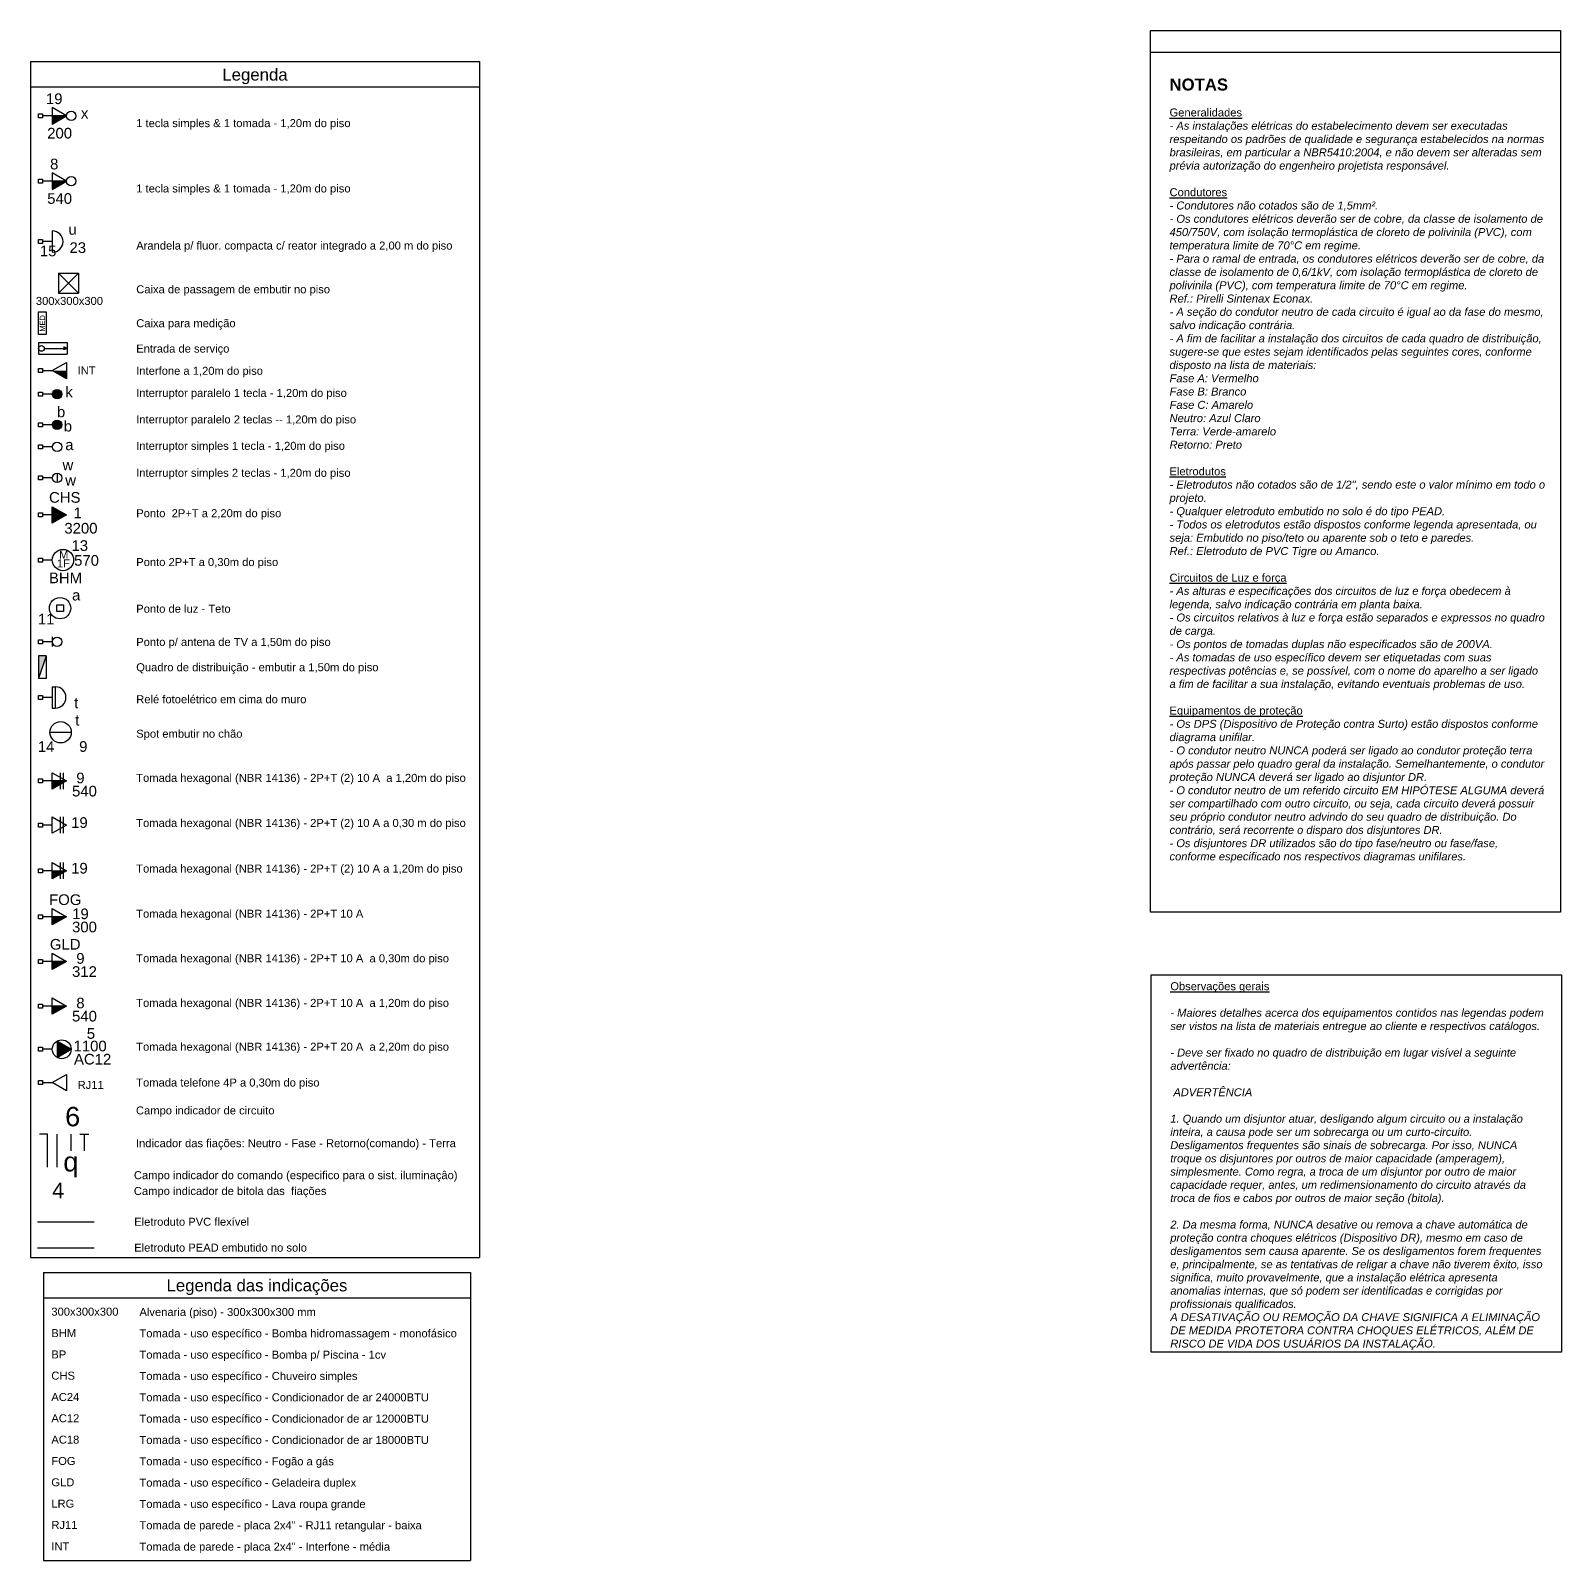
# Model space of a CAD drawing. Header units: millimetres. Extents: x 0 to 55.3, y 20.8 to 61.4.
# Drawn here: x 24.39 to 44.65, y 20.84 to 41.09 of the extents above; entities that cross this region are included whole.
import ezdxf

# ---------------------------------------------------------------- set-up
doc = ezdxf.new("R2010")
doc.units = ezdxf.units.MM
doc.linetypes.add('Dashed', pattern=[0.75, 0.5, -0.25])
for name, color, linetype, lineweight in [('CE-Textos_pontos', 5, 'Continuous', 20), ('DI-Linhas_do_quadro', 1, 'Continuous', 30), ('DI-Textos_do_quadro', 7, 'Continuous', 20), ('DI-Título_do_quadro', 1, 'Continuous', 30), ('EL-Condutos', 4, 'Continuous', 30), ('EL-Pontos', 1, 'Continuous', 30), ('P-SIMBOL', 3, 'Continuous', 30)]:
    doc.layers.add(name, color=color, linetype=linetype, lineweight=lineweight)
doc.styles.add('Arial', font='Arial')

msp = doc.modelspace()

# ---------------------------------------------------------------- hatches: boundary and pattern name
at = {"linetype": 'Continuous'}
msp.add_hatch(color=3, dxfattribs=at).paths.add_polyline_path([(24.86749, 36.591696), (24.67999, 36.591696), (24.86749, 36.483696)])
at = {"layer": 'EL-Pontos', "linetype": 'Continuous'}
msp.add_hatch(color=256, dxfattribs=at).paths.add_polyline_path([(24.67954, 29.968996), (24.86704, 29.968996), (24.67954, 29.860746)])
at = {"layer": 'P-SIMBOL', "linetype": 'Continuous'}
for points in [[(24.67999, 39.964296), (24.86749, 39.964296), (24.67999, 39.855796)], [(24.67999, 39.099346), (24.86749, 39.099346), (24.67999, 38.990846)], [(24.87774, 36.885046), (24.83409, 36.904996), (24.83414, 36.864796)], [(24.74254, 36.342446), (24.74254, 36.279946), (24.68004, 36.279946), (24.68054, 36.289646), (24.68604, 36.306596), (24.69204, 36.317096), (24.69904, 36.325096), (24.70954, 36.333096), (24.72254, 36.339246), (24.73554, 36.342096), (24.74254, 36.341946)], [(24.74254, 36.217446), (24.74254, 36.279946), (24.68004, 36.279946), (24.68054, 36.270296), (24.68604, 36.253346), (24.69204, 36.242846), (24.69904, 36.234846), (24.70954, 36.226846), (24.72254, 36.220696), (24.73554, 36.217846), (24.74254, 36.217996)], [(24.74254, 36.342446), (24.74254, 36.279946), (24.80504, 36.279946), (24.80454, 36.289646), (24.79904, 36.306596), (24.79304, 36.317096), (24.78604, 36.325096), (24.77554, 36.333096), (24.76254, 36.339246), (24.74954, 36.342096), (24.74254, 36.341946)], [(24.74254, 36.217446), (24.74254, 36.279946), (24.80504, 36.279946), (24.80454, 36.270296), (24.79904, 36.253346), (24.79304, 36.242846), (24.78604, 36.234846), (24.77554, 36.226846), (24.76254, 36.220696), (24.74954, 36.217846), (24.74254, 36.217996)], [(24.67954, 34.572396), (24.86704, 34.680646), (24.67954, 34.788896)], [(24.59834, 32.816346), (24.49849, 32.816346), (24.49849, 32.515446)], [(24.67954, 31.157896), (24.86704, 31.157896), (24.67954, 31.049646)], [(24.67954, 29.359346), (24.86704, 29.359346), (24.67954, 29.251096)], [(24.67954, 28.768696), (24.86704, 28.768696), (24.67954, 28.660446)], [(24.67954, 28.178096), (24.86704, 28.178096), (24.67954, 28.069846)], [(24.74199, 27.605596), (24.92949, 27.605596), (24.74199, 27.713846)], [(24.74199, 27.605596), (24.92949, 27.605596), (24.74199, 27.497346)]]:
    msp.add_hatch(color=256, dxfattribs=at).paths.add_polyline_path(points)

# ---------------------------------------------------------------- linework, layer by layer
at = {"color": 1}
for p, q in [((39.213141, 40.807932), (44.643218, 40.807932)), ((39.223204, 23.595744), (39.223204, 28.590848)), ((39.223204, 28.590848), (44.653281, 28.590848)), ((44.653281, 28.590848), (44.653281, 23.595744)), ((44.653281, 23.595744), (39.223204, 23.595744))]:
    msp.add_line(p, q, dxfattribs=at)
at = {"color": 3}
for p, q in [((24.67999, 36.591696), (24.86749, 36.699696)), ((24.86749, 36.699696), (24.86749, 36.483696)), ((24.49849, 36.618196), (24.55149, 36.618196)), ((24.49849, 36.565196), (24.49849, 36.618196)), ((24.55149, 36.565196), (24.49849, 36.565196)), ((24.55149, 36.618196), (24.55149, 36.565196)), ((24.55149, 36.591696), (24.67999, 36.591696)), ((24.86749, 36.483696), (24.67999, 36.591696))]:
    msp.add_line(p, q, dxfattribs=at)
at = {"color": 1, "flags": 128}
msp.add_lwpolyline([(39.213141, 41.093013), (44.643218, 41.093013), (44.643218, 29.419313), (39.213141, 29.419313)], close=True, dxfattribs=at)
at = {"layer": 'DI-Linhas_do_quadro', "linetype": 'Continuous'}
for p, q in [((24.39259, 40.683096), (30.33259, 40.683096)), ((24.39259, 40.683096), (24.39259, 24.848781)), ((30.33259, 40.683096), (30.33259, 24.848781)), ((24.39259, 40.347746), (30.33259, 40.347746)), ((24.39259, 24.848781), (30.33259, 24.848781)), ((24.56135, 24.650366), (30.216, 24.650366)), ((24.56135, 24.650366), (24.56135, 20.837966)), ((30.216, 24.650366), (30.216, 20.837966)), ((24.56135, 24.315016), (30.216, 24.315016)), ((24.56135, 20.837966), (30.216, 20.837966))]:
    msp.add_line(p, q, dxfattribs=at)
at = {"layer": 'EL-Condutos', "linetype": 'Continuous'}
msp.add_line((24.483975, 25.319081), (25.233327, 25.319081), dxfattribs=at)
at = {"layer": 'EL-Condutos', "linetype": 'Dashed', "ltscale": 10}
msp.add_line((24.483975, 24.976546), (25.233327, 24.976546), dxfattribs=at)
at = {"layer": 'EL-Pontos'}
msp.add_line((24.67954, 29.968996), (24.86704, 29.968996), dxfattribs=at)
at = {"layer": 'P-SIMBOL'}
for p, q in [((24.49849, 39.937796), (24.49849, 39.990796)), ((24.49849, 39.990796), (24.55149, 39.990796)), ((24.55149, 39.937796), (24.49849, 39.937796)), ((24.55149, 39.990796), (24.55149, 39.937796)), ((24.67999, 39.964296), (24.55149, 39.964296)), ((24.86749, 39.964296), (24.67999, 40.072796)), ((24.67999, 40.072796), (24.67999, 39.855796)), ((24.86749, 39.964296), (24.67999, 39.964296)), ((24.67999, 39.855796), (24.86749, 39.964296)), ((24.49849, 39.072846), (24.49849, 39.125846)), ((24.49849, 39.125846), (24.55149, 39.125846)), ((24.55149, 39.125846), (24.55149, 39.072846)), ((24.86749, 39.099346), (24.67999, 39.207846)), ((24.67999, 39.207846), (24.67999, 38.990846)), ((24.55149, 39.072846), (24.49849, 39.072846)), ((24.67999, 39.099346), (24.55149, 39.099346)), ((24.86749, 39.099346), (24.67999, 39.099346)), ((24.67999, 38.990846), (24.86749, 39.099346)), ((24.49849, 38.273796), (24.49849, 38.326846)), ((24.49849, 38.326846), (24.55154, 38.326846)), ((24.55154, 38.326846), (24.55154, 38.273796)), ((24.68004, 38.300296), (24.55154, 38.300296)), ((24.68004, 38.441546), (24.68004, 38.159046)), ((24.55154, 38.273796), (24.49849, 38.273796)), ((24.76319, 37.882496), (25.02819, 37.882496)), ((24.76319, 37.882496), (24.76319, 37.617496)), ((24.76319, 37.882496), (25.02819, 37.617496)), ((25.02819, 37.882496), (24.76319, 37.617496)), ((25.02819, 37.882496), (25.02819, 37.617496)), ((24.76319, 37.617496), (25.02819, 37.617496)), ((24.49849, 36.962846), (24.49849, 36.807196)), ((24.49849, 36.962846), (24.87774, 36.962846)), ((24.57349, 36.885046), (24.83409, 36.884896)), ((24.87774, 36.885046), (24.83409, 36.904996)), ((24.83409, 36.904996), (24.83414, 36.864796)), ((24.87774, 36.885046), (24.83414, 36.864796)), ((24.87774, 36.962846), (24.87774, 36.807196)), ((24.49849, 36.807196), (24.87774, 36.807196)), ((24.49849, 36.253446), (24.49849, 36.306446)), ((24.49849, 36.306446), (24.55154, 36.306446)), ((24.55154, 36.306446), (24.55154, 36.253446)), ((24.68004, 36.279946), (24.55154, 36.279946)), ((24.74254, 36.342446), (24.74254, 36.217446)), ((24.55154, 36.253446), (24.49849, 36.253446)), ((24.49849, 35.847546), (24.49849, 35.900596)), ((24.49849, 35.900596), (24.55154, 35.900596)), ((24.55154, 35.900596), (24.55154, 35.847546)), ((24.68004, 35.874046), (24.55154, 35.874046)), ((24.55154, 35.847546), (24.49849, 35.847546)), ((24.49849, 35.554146), (24.49849, 35.607196)), ((24.49849, 35.607196), (24.55154, 35.607196)), ((24.55154, 35.554146), (24.49849, 35.554146)), ((24.55154, 35.607196), (24.55154, 35.554146)), ((24.68004, 35.580646), (24.55154, 35.580646)), ((24.49849, 35.144896), (24.49849, 35.197946)), ((24.49849, 35.197946), (24.55154, 35.197946)), ((24.55154, 35.144896), (24.49849, 35.144896)), ((24.55154, 35.197946), (24.55154, 35.144896)), ((24.68004, 35.171396), (24.55154, 35.171396)), ((24.74254, 35.233896), (24.74254, 35.108896)), ((24.49849, 34.654096), (24.49849, 34.707146)), ((24.49849, 34.707146), (24.55154, 34.707146)), ((24.55154, 34.654096), (24.49849, 34.654096)), ((24.55154, 34.707146), (24.55154, 34.654096)), ((24.67954, 34.680646), (24.55154, 34.680646)), ((24.67954, 34.572396), (24.67954, 34.788896)), ((24.67954, 34.788896), (24.86704, 34.680646)), ((24.86704, 34.680646), (24.67954, 34.572396)), ((24.49849, 34.056846), (24.49849, 34.109846)), ((24.49849, 34.109846), (24.55154, 34.109846)), ((24.55154, 34.056846), (24.49849, 34.056846)), ((24.55154, 34.109846), (24.55154, 34.056846)), ((24.68004, 34.083346), (24.55154, 34.083346)), ((24.73844, 33.489896), (24.82694, 33.489896)), ((24.73844, 33.401496), (24.73844, 33.489896)), ((24.82694, 33.489896), (24.82694, 33.401496)), ((24.82694, 33.401496), (24.73844, 33.401496)), ((24.49849, 32.974646), (24.49849, 33.027696)), ((24.49849, 33.027696), (24.55154, 33.027696)), ((24.55154, 33.027696), (24.55154, 32.974646)), ((24.68004, 33.065946), (24.68004, 32.937446)), ((24.55154, 32.974646), (24.49849, 32.974646)), ((24.68004, 33.001196), (24.55154, 33.001196)), ((24.59834, 32.816346), (24.49849, 32.816346)), ((24.49849, 32.816346), (24.49849, 32.515446)), ((24.59834, 32.816346), (24.49849, 32.515446)), ((24.59834, 32.816346), (24.59834, 32.515446)), ((24.59834, 32.515446), (24.49849, 32.515446)), ((24.49849, 32.289996), (24.55149, 32.289996)), ((24.49849, 32.236996), (24.49849, 32.289996)), ((24.55149, 32.236996), (24.49849, 32.236996)), ((24.55149, 32.289996), (24.55149, 32.236996)), ((24.67999, 32.263496), (24.55149, 32.263496)), ((24.67999, 32.404996), (24.67999, 32.121996)), ((24.67999, 32.404996), (24.71849, 32.404996)), ((24.71849, 32.404996), (24.71849, 32.121996)), ((24.71849, 32.404996), (24.71849, 32.121996)), ((24.67999, 32.121996), (24.71849, 32.121996)), ((24.64834, 31.802546), (24.93134, 31.802546)), ((24.67954, 31.266146), (24.86704, 31.157896)), ((24.67954, 31.049646), (24.67954, 31.266146)), ((24.78799, 31.049646), (24.78799, 31.266146)), ((24.82864, 31.049646), (24.82864, 31.266146)), ((24.49849, 31.131396), (24.49849, 31.184396)), ((24.49849, 31.184396), (24.55154, 31.184396)), ((24.55154, 31.131396), (24.49849, 31.131396)), ((24.55154, 31.184396), (24.55154, 31.131396)), ((24.67954, 31.157896), (24.55154, 31.157896)), ((24.86704, 31.157896), (24.67954, 31.157896)), ((24.86704, 31.157896), (24.67954, 31.049646)), ((24.49849, 30.546496), (24.49849, 30.599496)), ((24.49849, 30.599496), (24.55154, 30.599496)), ((24.55154, 30.599496), (24.55154, 30.546496)), ((24.67954, 30.681246), (24.86704, 30.572996)), ((24.67954, 30.464746), (24.67954, 30.681246)), ((24.78799, 30.464746), (24.78799, 30.681246)), ((24.82864, 30.464746), (24.82864, 30.681246)), ((24.55154, 30.546496), (24.49849, 30.546496)), ((24.67954, 30.572996), (24.55154, 30.572996)), ((24.86704, 30.572996), (24.67954, 30.464746)), ((24.49849, 29.942496), (24.49849, 29.995546)), ((24.49849, 29.995546), (24.55154, 29.995546)), ((24.55154, 29.995546), (24.55154, 29.942496)), ((24.67954, 30.077246), (24.86704, 29.968996)), ((24.67954, 29.860746), (24.67954, 30.077246)), ((24.78799, 29.860746), (24.78799, 30.077246)), ((24.82864, 29.860746), (24.82864, 30.077246)), ((24.55154, 29.942496), (24.49849, 29.942496)), ((24.67954, 29.968996), (24.55154, 29.968996)), ((24.86704, 29.968996), (24.67954, 29.860746)), ((24.49849, 29.332796), (24.49849, 29.385846)), ((24.49849, 29.385846), (24.55154, 29.385846)), ((24.55154, 29.385846), (24.55154, 29.332796)), ((24.67954, 29.467596), (24.86704, 29.359346)), ((24.67954, 29.251096), (24.67954, 29.467596)), ((24.55154, 29.332796), (24.49849, 29.332796)), ((24.67954, 29.359346), (24.55154, 29.359346)), ((24.86704, 29.359346), (24.67954, 29.359346)), ((24.86704, 29.359346), (24.67954, 29.251096)), ((24.49849, 28.742196), (24.49849, 28.795246)), ((24.49849, 28.795246), (24.55154, 28.795246)), ((24.55154, 28.795246), (24.55154, 28.742196)), ((24.67954, 28.876946), (24.86704, 28.768696)), ((24.67954, 28.660446), (24.67954, 28.876946)), ((24.55154, 28.742196), (24.49849, 28.742196)), ((24.67954, 28.768696), (24.55154, 28.768696)), ((24.86704, 28.768696), (24.67954, 28.768696)), ((24.86704, 28.768696), (24.67954, 28.660446)), ((24.49849, 28.151596), (24.49849, 28.204646)), ((24.49849, 28.204646), (24.55154, 28.204646)), ((24.55154, 28.204646), (24.55154, 28.151596)), ((24.67954, 28.178096), (24.55154, 28.178096)), ((24.67954, 28.286346), (24.86704, 28.178096)), ((24.67954, 28.069846), (24.67954, 28.286346)), ((24.86704, 28.178096), (24.67954, 28.178096)), ((24.86704, 28.178096), (24.67954, 28.069846)), ((24.55154, 28.151596), (24.49849, 28.151596)), ((24.49849, 27.579046), (24.49849, 27.632096)), ((24.49849, 27.632096), (24.55154, 27.632096)), ((24.55154, 27.579046), (24.49849, 27.579046)), ((24.55154, 27.632096), (24.55154, 27.579046)), ((24.67949, 27.605596), (24.55154, 27.605596)), ((24.92949, 27.605596), (24.74199, 27.713846)), ((24.74199, 27.713846), (24.74199, 27.497346)), ((24.74199, 27.497346), (24.92949, 27.605596)), ((24.49849, 27.190746), (24.55149, 27.190746)), ((24.49849, 27.137746), (24.49849, 27.190746)), ((24.55149, 27.190746), (24.55149, 27.137746)), ((24.55149, 27.164246), (24.67999, 27.164246)), ((24.67999, 27.164246), (24.86749, 27.272246)), ((24.86749, 27.056246), (24.67999, 27.164246)), ((24.86749, 27.272246), (24.86749, 27.056246)), ((24.55149, 27.137746), (24.49849, 27.137746)), ((24.61669, 26.47964), (24.511414, 26.47964)), ((24.61669, 26.042405), (24.61669, 26.47964)), ((24.744768, 26.042405), (24.744768, 26.47964)), ((24.930496, 26.261022), (24.930496, 26.47964)), ((25.045994, 26.47964), (25.16259, 26.47964)), ((25.104292, 26.261022), (25.104292, 26.47964))]:
    msp.add_line(p, q, dxfattribs=at)
at = {"layer": 'P-SIMBOL', "flags": 128}
msp.add_lwpolyline([(24.49849, 37.371246), (24.59849, 37.371246), (24.59849, 37.070346), (24.49849, 37.070346), (24.49849, 37.371246)], dxfattribs=at)
at = {"layer": 'P-SIMBOL', "const_width": 0.061256}
msp.add_lwpolyline([(24.711661, 35.874046, 1), (24.772918, 35.874046, 1)], format="xyb", close=True, dxfattribs=at)
at = {"layer": 'P-SIMBOL'}
for centre, radius in [((24.92999, 39.964296), 0.0625), ((24.92999, 39.099346), 0.0625), ((24.53599, 36.885046), 0.037505), ((24.74254, 36.279946), 0.0625), ((24.74229, 35.874046), 0.0625), ((24.74254, 35.874046), 0.0625), ((24.74254, 35.580646), 0.0625), ((24.74254, 35.171396), 0.0625), ((24.82104, 34.083346), 0.14125), ((24.78244, 33.445696), 0.14125), ((24.74254, 33.001196), 0.0625), ((24.78984, 31.802546), 0.14125), ((24.80449, 27.605596), 0.125)]:
    msp.add_circle(centre, radius, dxfattribs=at)
for centre in [(24.68004, 38.300296), (24.71849, 32.263496)]:
    msp.add_arc(centre, 0.14125, 270, 90, dxfattribs=at)

# ---------------------------------------------------------------- texts
at = {"color": 1, "char_height": 0.0792, "width": 4.965163, "attachment_point": 4}
for s, insert in [('{\\fArial|b1|i0|c0|p34;\\H2x;NOTAS\\fArial|b0|i0|c0|p34;\\P\\H0.49998x;\\P\\H1.333x;\\LGeneralidades\\l\\P\\fArial|b0|i1|c0|p34;- As instalações elétricas do estabelecimento devem ser executadas\\Prespeitando os padrões de qualidade e segurança estabelecidos na normas\\Pbrasileiras, em particular a NBR5410:2004, e não devem ser alteradas sem\\Pprévia autorização do engenheiro projetista responsável.\\P\\P\\fArial|b0|i0|c0|p34;\\H0.99998x;\\LCondutores \\P\\fArial|b0|i1|c0|p34;\\l- Condutores não cotados são de 1,5mm².\\P- Os condutores elétricos deverão ser de cobre, da classe de isolamento de\\P450/750V, com isolação termoplástica de cloreto de polivinila (PVC), com\\Ptemperatura limite de 70°C em regime. \\P\\H0.99998x;- Para o ramal de entrada, os condutores elétricos deverão ser de cobre, da\\Pclasse de isolamento de 0,6/1kV, com isolação termoplástica de cloreto de\\Ppolivinila (PVC), com temperatura limite de 70°C em regime. \\PRef.: Pirelli Sintenax Econax.\\P- A seção do condutor neutro de cada circuito é igual ao da fase do mesmo,\\Psalvo indicação contrária.\\P- A fim de facilitar a instalação dos circuitos de cada quadro de distribuição,\\Psugere-se que estes sejam identificados pelas seguintes cores, conforme\\Pdisposto na lista de materiais:\\PFase A: Vermelho\\PFase B: Branco\\PFase C: Amarelo\\PNeutro: Azul Claro\\PTerra: Verde-amarelo\\PRetorno: Preto\\P\\fArial|b0|i0|c0|p34;\\P\\LEletrodutos\\P\\fArial|b0|i1|c0|p34;\\l- Eletrodutos não cotados são de 1/2", sendo este o valor mínimo em todo o\\Pprojeto.\\P- Qualquer eletroduto embutido no solo é do tipo PEAD.\\P- Todos os eletrodutos estão dispostos conforme legenda apresentada, ou\\Pseja: Embutido no piso/teto ou aparente sob o teto e paredes.\\PRef.: Eletroduto de PVC Tigre ou Amanco.\\P\\P\\fArial|b0|i0|c0|p34;\\LCircuitos de Luz e força\\P\\fArial|b0|i1|c0|p34;\\l- As alturas e especificações dos circuitos de luz e força obedecem à\\Plegenda, salvo indicação contrária em planta baixa.\\fArial|b0|i0|c0|p34;\\P\\fArial|b0|i1|c0|p34;- Os circuitos relativos à luz e força estão separados e expressos no quadro\\Pde carga.\\P- Os pontos de tomadas duplas não especificados são de 200VA.\\P- As tomadas de uso específico devem ser etiquetadas com suas\\Prespectivas potências e, se possível, com o nome do aparelho a ser ligado\\Pa fim de facilitar a sua instalação, evitando eventuais problemas de uso.\\P\\P\\fArial|b0|i0|c0|p34;\\LEquipamentos de proteção\\P\\fArial|b0|i1|c0|p34;\\l- Os DPS (Dispositivo de Proteção contra Surto) estão dispostos conforme\\Pdiagrama unifilar.\\P- O condutor neutro NUNCA poderá ser ligado ao condutor proteção terra\\Papós passar pelo quadro geral da instalação. Semelhantemente, o condutor\\Pproteção NUNCA deverá ser ligado ao disjuntor DR.\\P\\H0.99529x;- O condutor neutro de um referido circuito EM HIPÓTESE ALGUMA deverá\\Pser compartilhado com outro circuito, ou seja, cada circuito deverá possuir\\Pseu próprio condutor neutro advindo do seu quadro de distribuição. Do\\Pcontrário, será recorrente o disparo dos disjuntores DR.\\P- Os disjuntores DR utilizados são do tipo fase/neutro ou fase/fase,\\Pconforme especificado nos respectivos diagramas unifilares.\\fArial|b0|i0|c0|p34; }', (39.46704, 35.26645)), ('{\\fArial|b1|i1|c0|p34;\\H1.3329x;                                                          \\P\\P\\fArial|b0|i0|c0|p34;\\LObservações gerais\\P\\P\\fArial|b0|i1|c0|p34;\\l- Maiores detalhes acerca dos equipamentos contidos nas legendas podem\\Pser vistos na lista de materiais entregue ao cliente e respectivos catálogos.\\P\\H0.99529x;\\P- Deve ser fixado no quadro de distribuição em lugar visível a seguinte\\Padvertência:\\P\\P ADVERTÊNCIA\\P\\P1. Quando um disjuntor atuar, desligando algum circuito ou a instalação\\Pinteira, a causa pode ser um sobrecarga ou um curto-circuito.\\PDesligamentos frequentes são sinais de sobrecarga. Por isso, NUNCA\\Ptroque os disjuntores por outros de maior capacidade (amperagem),\\Psimplesmente. Como regra, a troca de um disjuntor por outro de maior\\Pcapacidade requer, antes, um redimensionamento do circuito através da\\Ptroca de fios e cabos por outros de maior seção (bitola).\\P\\P2. Da mesma forma, NUNCA desative ou remova a chave automática de\\Pproteção contra choques elétricos (Dispositivo DR), mesmo em caso de\\Pdesligamentos sem causa aparente. Se os desligamentos forem frequentes\\Pe, principalmente, se as tentativas de religar a chave não tiverem êxito, isso\\Psignifica, muito provavelmente, que a instalação elétrica apresenta\\Panomalias internas, que só podem ser identificadas e corrigidas por\\Pprofissionais qualificados. \\PA DESATIVAÇÃO OU REMOÇÃO DA CHAVE SIGNIFICA A ELIMINAÇÃO\\PDE MEDIDA PROTETORA CONTRA CHOQUES ELÉTRICOS, ALÉM DE\\PRISCO DE VIDA DOS USUÁRIOS DA INSTALAÇÃO.}', (39.477102, 26.234842))]:
    msp.add_mtext(s, dxfattribs=dict(at, insert=insert))
at = {"color": 3, "insert": (25.01389, 36.541543), "char_height": 0.1059, "width": 0.38124, "attachment_point": 7, "line_spacing_factor": 0.798, "style": 'Arial'}
msp.add_mtext('INT', dxfattribs=at)
at = {"layer": 'CE-Textos_pontos', "color": 3, "insert": (25.01539, 27.079843), "char_height": 0.1059, "width": 0.50832, "attachment_point": 7, "line_spacing_factor": 0.798, "style": 'Arial'}
msp.add_mtext('RJ11', dxfattribs=at)
at = {"layer": 'DI-Textos_do_quadro', "char_height": 0.1059, "attachment_point": 7, "line_spacing_factor": 0.798, "style": 'Arial'}
for s, insert, width in [('1 tecla simples & 1 tomada - 1,20m do piso', (25.79039, 39.783096), 5.33736), ('1 tecla simples & 1 tomada - 1,20m do piso', (25.79039, 38.918096), 5.33736), ('Arandela p/ fluor. compacta c/ reator integrado a 2,00 m do piso', (25.79039, 38.162096), 8.13312), ('Caixa de passagem de embutir no piso', (25.79039, 37.583096), 4.57488), ('Caixa para medição', (25.79039, 37.133096), 2.28744), ('Entrada de serviço', (25.79039, 36.797096), 2.28744), ('Interfone a 1,20m do piso', (25.79039, 36.503596), 3.177), ('Interruptor paralelo 1 tecla - 1,20m do piso', (25.79039, 36.210596), 5.59152), ('Interruptor paralelo 2 teclas -- 1,20m do piso', (25.79039, 35.860096), 5.84568), ('Interruptor simples 1 tecla - 1,20m do piso', (25.79039, 35.510096), 5.46444), ('Interruptor simples 2 teclas - 1,20m do piso', (25.79039, 35.153096), 5.59152), ('Ponto  2P+T a 2,20m do piso', (25.79039, 34.618096), 3.43116), ('Ponto 2P+T a 0,30m do piso', (25.79039, 33.971596), 3.30408), ('Ponto de luz - Teto', (25.79039, 33.384043), 2.41452), ('Ponto p/ antena de TV a 1,50m do piso', (25.79039, 32.913596), 4.70196), ('Quadro de distribuição - embutir a 1,50m do piso', (25.79039, 32.578096), 6.09984), ('Relé fotoelétrico em cima do muro', (25.79039, 32.185596), 4.19364), ('Spot embutir no chão', (25.79039, 31.698596), 2.5416), ('Tomada hexagonal (NBR 14136) - 2P+T (2) 10 A  a 1,20m do piso', (25.79039, 31.114096), 7.75188), ('Tomada hexagonal (NBR 14136) - 2P+T (2) 10 A a 0,30 m do piso', (25.79039, 30.517096), 7.75188), ('Tomada hexagonal (NBR 14136) - 2P+T (2) 10 A a 1,20m do piso', (25.79039, 29.913096), 7.6248), ('Tomada hexagonal (NBR 14136) - 2P+T 10 A', (25.79039, 29.315596), 5.0832), ('Tomada hexagonal (NBR 14136) - 2P+T 10 A  a 0,30m do piso', (25.79039, 28.725096), 7.24356), ('Tomada hexagonal (NBR 14136) - 2P+T 10 A  a 1,20m do piso', (25.79039, 28.134596), 7.24356), ('Tomada hexagonal (NBR 14136) - 2P+T 20 A  a 2,20m do piso', (25.79039, 27.554596), 7.24356), ('Tomada telefone 4P a 0,30m do piso', (25.79039, 27.080096), 4.32072), ('Campo indicador de circuito', (25.787103, 26.710985), 7.24356), ('Indicador das fiações: Neutro - Fase - Retorno(comando) - Terra ', (25.786799, 26.276558), 7.24356), ('Campo indicador do comando (especifico para o sist. iluminaçâo)', (25.759593, 25.852771), 7.24356), ('Campo indicador de bitola das  fiações ', (25.758984, 25.643943), 7.24356), ('Eletroduto PVC flexível', (25.763703, 25.267402), 7.24356), ('Eletroduto PEAD embutido no solo', (25.763703, 24.924867), 7.24356), ('Alvenaria (piso) - 300x300x300 mm', (25.83305, 24.042016), 4.19364), ('Tomada - uso específico - Bomba hidromassagem - monofásico', (25.83305, 23.759516), 7.37064), ('Tomada - uso específico - Bomba p/ Piscina - 1cv', (25.83305, 23.477016), 6.09984), ('Tomada - uso específico - Chuveiro simples', (25.83305, 23.194516), 5.33736), ('Tomada - uso específico - Condicionador de ar 24000BTU', (25.83305, 22.912016), 6.86232), ('Tomada - uso específico - Condicionador de ar 12000BTU', (25.83305, 22.630016), 7.6248), ('Tomada - uso específico - Condicionador de ar 18000BTU', (25.83305, 22.347516), 7.6248), ('Tomada - uso específico - Fogão a gás', (25.83305, 22.065016), 4.70196), ('Tomada - uso específico - Geladeira duplex', (25.83305, 21.782516), 5.33736), ('Tomada - uso específico - Lava roupa grande', (25.83305, 21.500016), 5.46444), ('Tomada de parede - placa 2x4" - RJ11 retangular - baixa', (25.83305, 21.218016), 7.87896), ('Tomada de parede - placa 2x4" - Interfone - média', (25.83305, 20.935516), 7.37064)]:
    msp.add_mtext(s, dxfattribs=dict(at, insert=insert, width=width))
at = {"layer": 'DI-Título_do_quadro', "char_height": 0.15885, "attachment_point": 8, "line_spacing_factor": 0.798, "style": 'Arial'}
for s, insert, width in [('Legenda', (27.36239, 40.383596), 1.33434), ('Legenda das indicações', (27.38855, 24.351016), 4.19364)]:
    msp.add_mtext(s, dxfattribs=dict(at, insert=insert, width=width))
at = {"layer": 'EL-Pontos', "char_height": 0.1059, "attachment_point": 7, "line_spacing_factor": 0.798, "style": 'Arial'}
for s, insert, width in [('300x300x300', (24.66705, 24.076963), 1.39788), ('BHM', (24.66705, 23.794463), 0.38124), ('BP', (24.66705, 23.511963), 0.25416), ('CHS', (24.66705, 23.229463), 0.38124), ('AC24', (24.66705, 22.946963), 0.50832), ('AC12', (24.66705, 22.664963), 0.50832), ('AC18', (24.66705, 22.382463), 0.50832), ('FOG', (24.66705, 22.099963), 0.38124), ('GLD', (24.66705, 21.817463), 0.38124), ('LRG', (24.66705, 21.534963), 0.38124), ('RJ11', (24.66705, 21.252963), 0.50832), ('INT', (24.66705, 20.970463), 0.38124)]:
    msp.add_mtext(s, dxfattribs=dict(at, insert=insert, width=width))
at = {"layer": 'P-SIMBOL', "style": 'Arial'}
for s, insert, char_height, width, attachment_point, line_spacing_factor in [('19', (24.70489, 40.118192), 0.1412, 0.33888, 8, 0.798), ('x', (25.10739, 39.928692), 0.1412, 0.16944, 8, 0.798), ('200', (24.77689, 39.662192), 0.1412, 0.50832, 8, 0.798), ('8', (24.70489, 39.253192), 0.1412, 0.16944, 8, 0.798), ('540', (24.77689, 38.797192), 0.1412, 0.50832, 8, 0.798), ('u', (24.94889, 38.388192), 0.1412, 0.16944, 8, 0.798), ('15', (24.62439, 38.102692), 0.1412, 0.33888, 8, 0.798), ('23', (25.01689, 38.146692), 0.1412, 0.33888, 8, 0.798), ('300x300x300', (24.90639, 37.459543), 0.1059, 1.39788, 8, 0.798), ('k', (24.85139, 36.238192), 0.1412, 0.16944, 7, 0.798), ('b', (24.74089, 35.971692), 0.1412, 0.16944, 7, 0.798), ('b', (24.83139, 35.783192), 0.1412, 0.16944, 7, 0.798), ('a', (24.85089, 35.536192), 0.1412, 0.16944, 7, 0.798), ('w', (24.81489, 35.271192), 0.1412, 0.16944, 7, 0.798), ('w', (24.85089, 35.069192), 0.1412, 0.16944, 7, 0.798), ('CHS', (24.84439, 34.839692), 0.1412, 0.50832, 8, 0.798), ('1', (25.01489, 34.635692), 0.1412, 0.16944, 8, 0.798), ('3200', (25.05839, 34.431692), 0.1412, 0.67776, 8, 0.798), ('13', (25.04339, 34.202192), 0.1412, 0.33888, 8, 0.798), ('1F', (24.74089, 33.985543), 0.1059, 0.25416, 7, 0.798), ('M', (24.76939, 34.101543), 0.1059, 0.12708, 7, 0.798), ('570', (25.13289, 34.005692), 0.1412, 0.50832, 8, 0.798), ('BHM', (24.85439, 33.775692), 0.1412, 0.50832, 8, 0.798), ('a', (24.99589, 33.546192), 0.1412, 0.16944, 8, 0.798), ('11', (24.59739, 33.229692), 0.1412, 0.33888, 8, 0.798), ('t', (24.99539, 32.120192), 0.1412, 0.16944, 8, 0.798), ('t', (25.01039, 31.890692), 0.1412, 0.16944, 8, 0.798), ('14', (24.59739, 31.541692), 0.1412, 0.33888, 8, 0.798), ('9', (25.08939, 31.541692), 0.1412, 0.16944, 8, 0.798), ('9', (25.05189, 31.124692), 0.1412, 0.16944, 8, 0.798), ('540', (25.10539, 30.950692), 0.1412, 0.50832, 8, 0.798), ('19', (25.03839, 30.534192), 0.1412, 0.33888, 8, 0.798), ('19', (25.03839, 29.930192), 0.1412, 0.33888, 8, 0.798), ('FOG', (24.85089, 29.513692), 0.1412, 0.50832, 8, 0.798), ('19', (25.05189, 29.326192), 0.1412, 0.33888, 8, 0.798), ('300', (25.10539, 29.152192), 0.1412, 0.50832, 8, 0.798), ('GLD', (24.85089, 28.922692), 0.1412, 0.50832, 8, 0.798), ('9', (25.05189, 28.735692), 0.1412, 0.16944, 8, 0.798), ('312', (25.10539, 28.561692), 0.1412, 0.50832, 8, 0.798), ('8', (25.05189, 28.145192), 0.1412, 0.16944, 8, 0.798), ('540', (25.10539, 27.971192), 0.1412, 0.50832, 8, 0.798), ('5', (25.19139, 27.741692), 0.1412, 0.16944, 8, 0.798), ('1100', (25.18039, 27.575692), 0.1412, 0.67776, 8, 0.798), ('AC12', (25.21339, 27.401692), 0.1412, 0.67776, 8, 0.798), ('6', (24.948811, 26.582019), 0.25724, 0.308688, 8, 0.9), ('q', (24.925135, 25.91032), 0.25724, 0.308688, 8, 0.9), ('4', (24.756429, 25.633538), 0.205792, 0.246951, 8, 0.9)]:
    msp.add_mtext(s, dxfattribs=dict(at, insert=insert, char_height=char_height, width=width, attachment_point=attachment_point, line_spacing_factor=line_spacing_factor))
at = {"layer": 'P-SIMBOL', "insert": (24.583592, 37.216596), "char_height": 0.0706, "width": 0.25416, "attachment_point": 8, "rotation": 90.0002105, "line_spacing_factor": 0.798, "style": 'Arial'}
msp.add_mtext('MED', dxfattribs=at)

doc.saveas('drawing.dxf')
